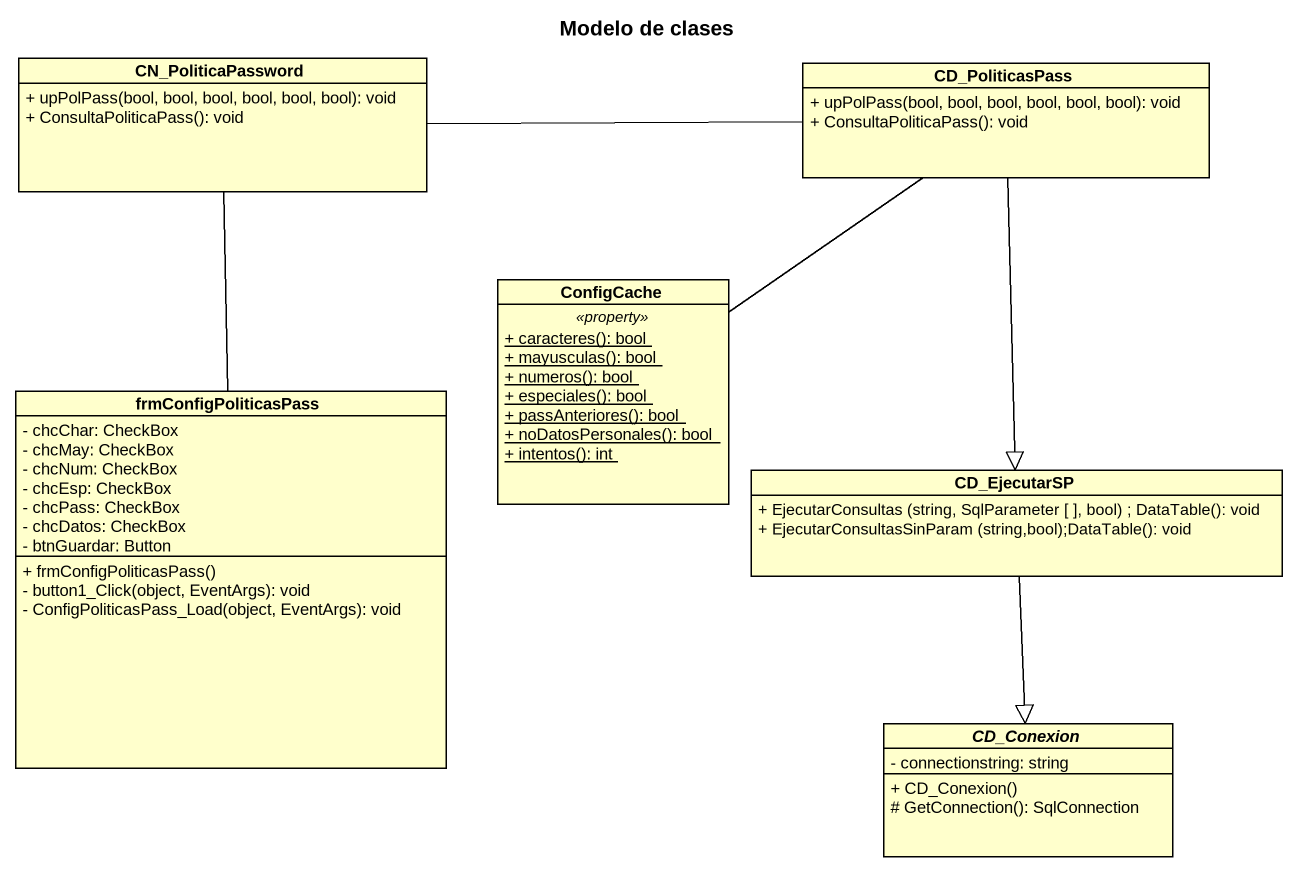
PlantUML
@startuml
title Modelo de clases
hide circle
hide empty members
skinparam classAttributeIconSize 0
class CN_PoliticaPassword {
  + upPolPass(bool, bool, bool, bool, bool, bool): void
  + ConsultaPoliticaPass(): void
}
class CD_PoliticasPass {
  + upPolPass(bool, bool, bool, bool, bool, bool): void
  + ConsultaPoliticaPass(): void
}
class ConfigCache {
  .. <<property>> ..
  {static} + caracteres(): bool
  {static} + mayusculas(): bool
  {static} + numeros(): bool
  {static} + especiales(): bool
  {static} + passAnteriores(): bool
  {static} + noDatosPersonales(): bool
  {static} + intentos(): int
}
class frmConfigPoliticasPass {
  - chcChar: CheckBox
  - chcMay: CheckBox
  - chcNum: CheckBox
  - chcEsp: CheckBox
  - chcPass: CheckBox
  - chcDatos: CheckBox
  - btnGuardar: Button
  + frmConfigPoliticasPass()
  - button1_Click(object, EventArgs): void
  - ConfigPoliticasPass_Load(object, EventArgs): void
}
class CD_EjecutarSP {
  + EjecutarConsultas (string, SqlParameter [ ], bool) ; DataTable(): void
  + EjecutarConsultasSinParam (string,bool);DataTable(): void
}
abstract class CD_Conexion {
  - connectionstring: string
  + CD_Conexion()
  # GetConnection(): SqlConnection
}
CN_PoliticaPassword -right- CD_PoliticasPass
CD_PoliticasPass -- ConfigCache
CD_PoliticasPass --|> CD_EjecutarSP
frmConfigPoliticasPass -up- CN_PoliticaPassword
CD_EjecutarSP --|> CD_Conexion
@enduml
